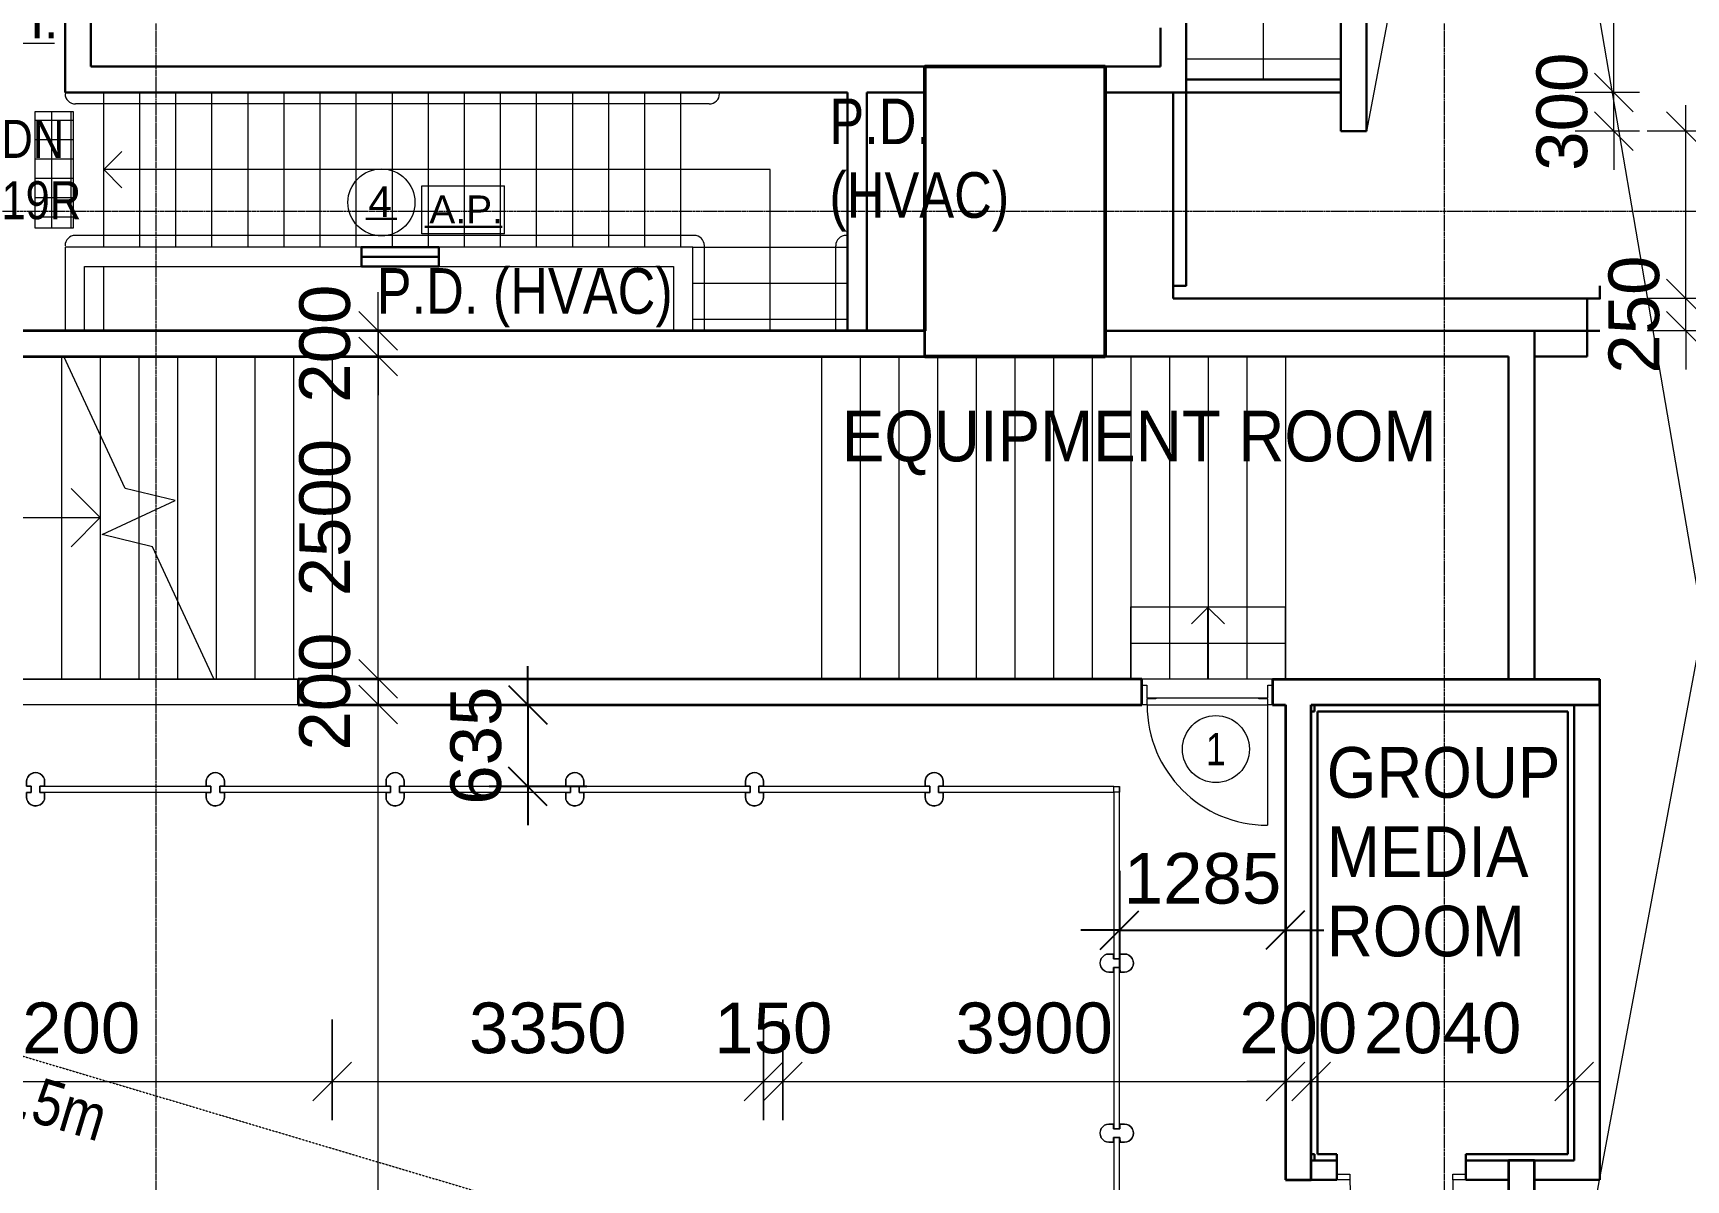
# Model space of a CAD drawing. Header units: millimetres. Extents: x -11708 to 484395, y -10237143 to 211873.
# Drawn here: x 163780 to 176611, y 24991 to 33891 of the extents above; entities that cross this region are included whole.
import ezdxf
from ezdxf.enums import TextEntityAlignment as Align

# ---------------------------------------------------------------- set-up
doc = ezdxf.new("R2010")
doc.units = ezdxf.units.MM
for name, pattern in [('Dash2', [3, 1.5, -1.5]), ('Grid Line', [21, 12, -3, 3, -3]), ('Overhead', [1.8, 1.2, -0.6])]:
    doc.linetypes.add(name, pattern=pattern)
for name, color, linetype, lineweight in [('0-1', 7, 'Continuous', 5), ('0-2', 7, 'Continuous', 13), ('A-010-M_LINE', 90, 'Continuous', 9), ('A-230-M_FLOOR', 192, 'Continuous', 18), ('A-ANNO-DIMS', 7, 'Continuous', 9), ('A-ANNO-DIMS-1', 7, 'Continuous', 5), ('A-ANNO-NOTE', 7, 'Continuous', 5), ('A-ANNO-NOTE-1', 7, 'Continuous', 20), ('A-DETL', 102, 'Continuous', 5), ('A-DETL-2', 102, 'Continuous', 18), ('A-DETL-GENF', 7, 'Continuous', 5), ('A-DETL-HDLN-1', 7, 'Dash2', 5), ('A-DOOR', 7, 'Continuous', 5), ('A-DOOR-1', 7, 'Continuous', 9), ('A-DOOR-FRAM', 7, 'Continuous', 5), ('A-FLOR', 7, 'Continuous', 18), ('A-FLOR-3', 7, 'Continuous', 5), ('A-GLAZ-CURT-2', 7, 'Continuous', 9), ('Dims-B1-FPARTPLANAT_8-6mPD_dwg-1', 7, 'Continuous', 5), ('G-ANNO-TEXT', 7, 'Continuous', 5), ('I-WALL', 7, 'Continuous', 9), ('I-WALL-3', 7, 'Continuous', 30), ('I-WALL-4', 7, 'Continuous', 18), ('OAP0503_', 210, 'Continuous', 35), ('OAP280_C', 210, 'Continuous', 50), ('S-COLS-3', 7, 'Continuous', 35), ('S-GRID-1', 7, 'Grid Line', 5), ('S-STRS', 7, 'Continuous', 5), ('S-STRS-2', 7, 'Overhead', 5), ('S-STRS-MBND', 7, 'Continuous', 5), ('S-STRS-MBND-1', 7, 'Overhead', 5), ('UNDERLINE', 10, 'Continuous', 30)]:
    doc.layers.add(name, color=color, linetype=linetype, lineweight=lineweight)
doc.layers.add('P39B-2F_T$0$A-Symb-Door', color=7, linetype='Continuous')
doc.styles.add('Arial', font='arial.ttf', dxfattribs={"height": 491.766467})
doc.styles.add('Arial Narrow', font='ARIALN.TTF', dxfattribs={"height": 353.981763})
doc.styles.add('Arial Narrow_1', font='ARIALN.TTF', dxfattribs={"height": 294.984802})
doc.styles.add('Arial_1', font='arial.ttf', dxfattribs={"height": 393.413174})
doc.styles.add('Arial_2', font='arial.ttf', dxfattribs={"height": 1.475299})
doc.styles.add('Arial_5', font='arial.ttf', dxfattribs={"height": 1.18024})
doc.styles.add('Arial_6', font='arial.ttf', dxfattribs={"width": 0.9, "height": 393.413174})
doc.styles.add('P39B-2F_T$0$1.25mm -200', font='arial.ttf', dxfattribs={"width": 0.8, "height": 250})
doc.dimstyles.new('Diagonal_-_1_5mm_Arial', dxfattribs={"dimscale": 304.8, "dimtxt": 400, "dimasz": 0.984252, "dimexe": 0.984252, "dimexo": 0.0625, "dimgap": 0.656168, "dimtad": 1, "dimdec": 0, "dimrnd": 5, "dimzin": 0, "dimdsep": 46, "dimtxsty": 'Arial_1', "dimblk1": 'OBLIQUE', "dimblk2": 'OBLIQUE', "dimsah": 1, "dimcen": 0.09, "dimdle": 0.328084, "dimadec": 0, "dimazin": 0, "dimtfac": 1, "dimtdec": 4, "dimtix": 1, "dimtmove": 0, "dimatfit": 3, "dimfxl": 1.574803, "dimfxlon": 1, "dimtvp": 1, "dimtolj": 1, "dimtzin": 0, "dimarcsym": 2})
doc.dimstyles.new('Diagonal_-_2_0mm_Arial', dxfattribs={"dimscale": 304.8, "dimtxt": 500, "dimasz": 0.984252, "dimexe": 0.984252, "dimexo": 0.984252, "dimgap": 0.656168, "dimtad": 1, "dimdec": 0, "dimrnd": 5, "dimzin": 0, "dimdsep": 46, "dimtxsty": 'Arial', "dimblk1": 'OBLIQUE', "dimblk2": 'OBLIQUE', "dimsah": 1, "dimcen": 0.09, "dimdle": 0.656168, "dimadec": 0, "dimazin": 0, "dimtfac": 1, "dimtdec": 4, "dimtix": 1, "dimtmove": 0, "dimatfit": 3, "dimfxl": 1, "dimtvp": 1, "dimtolj": 1, "dimtzin": 0, "dimarcsym": 2})

# ---------------------------------------------------------------- blocks, each defined once
blk = doc.blocks.new('Dims-B1-FPARTPLANAT_8-6mPD_dwg__Oblique-5772989-B1_F PART PLAN AT _8_6mPD')
at = {"layer": 'A-ANNO-DIMS-1'}
blk.add_line((-0.5, -0.5), (0.5, 0.5), dxfattribs=at)
blk = doc.blocks.new('_Oblique')
at = {"color": 0, "linetype": 'ByBlock', "lineweight": -2}
blk.add_line((-0.5, -0.5), (0.5, 0.5), dxfattribs=at)
blk = doc.blocks.new('*D378')
at = {"layer": 'A-ANNO-DIMS', "color": 0, "lineweight": -2, "transparency": 16777216}
for p, q in [((98167, 33231), (98167, 37346)), ((98367, 37146), (97867, 37146)), ((98367, 33431), (97867, 33431))]:
    blk.add_line(p, q, dxfattribs=at)
at = {"layer": 'Defpoints', "color": 0, "transparency": 16777216}
for p in [(98167, 37146), (98667, 37146), (98667, 33431)]:
    blk.add_point(p, dxfattribs=at)
at = {"layer": 'A-ANNO-DIMS', "color": 0, "lineweight": -2, "transparency": 16777216, "xscale": 299.9999999999999, "yscale": 299.9999999999999, "zscale": 299.9999999999999}
for p, rotation in [((98167, 37146), 90), ((98167, 33431), 270)]:
    blk.add_blockref('_Oblique', p, dxfattribs=dict(at, rotation=rotation))
at = {"layer": 'A-ANNO-DIMS', "color": 0, "transparency": 16777216, "insert": (97766, 35288), "char_height": 491.77, "attachment_point": 5, "rotation": 90, "style": 'Arial'}
blk.add_mtext('\\A1;{\\H0.8x;3715}', dxfattribs=at)
blk = doc.blocks.new('*D379')
at = {"layer": 'A-ANNO-DIMS', "color": 0, "lineweight": -2, "transparency": 16777216}
for p, q in [((98167, 33431), (98167, 33731)), ((98367, 33431), (97867, 33431)), ((98167, 33131), (98167, 33431)), ((98367, 33131), (97867, 33131)), ((98167, 33131), (98167, 32831))]:
    blk.add_line(p, q, dxfattribs=at)
at = {"layer": 'Defpoints', "color": 0, "transparency": 16777216}
for p in [(98167, 33431), (98667, 33431), (98667, 33131)]:
    blk.add_point(p, dxfattribs=at)
at = {"layer": 'A-ANNO-DIMS', "color": 0, "lineweight": -2, "transparency": 16777216, "xscale": 299.9999999999999, "yscale": 299.9999999999999, "zscale": 299.9999999999999}
for p, rotation in [((98167, 33431), 270), ((98167, 33131), 90)]:
    blk.add_blockref('_Oblique', p, dxfattribs=dict(at, rotation=rotation))
at = {"layer": 'A-ANNO-DIMS', "color": 0, "transparency": 16777216, "insert": (97766, 33281), "char_height": 491.77, "attachment_point": 5, "rotation": 90, "style": 'Arial'}
blk.add_mtext('\\A1;{\\H0.8x;300}', dxfattribs=at)
blk = doc.blocks.new('*D380')
at = {"layer": 'A-ANNO-DIMS', "color": 0, "lineweight": -2, "transparency": 16777216}
for p, q in [((98726, 31631), (98726, 33331)), ((98926, 33131), (98426, 33131)), ((98926, 31831), (98426, 31831))]:
    blk.add_line(p, q, dxfattribs=at)
at = {"layer": 'Defpoints', "color": 0, "transparency": 16777216}
for p in [(98726, 33131), (99226, 33131), (99226, 31831)]:
    blk.add_point(p, dxfattribs=at)
at = {"layer": 'A-ANNO-DIMS', "color": 0, "lineweight": -2, "transparency": 16777216, "xscale": 299.9999999999999, "yscale": 299.9999999999999, "zscale": 299.9999999999999}
for p, rotation in [((98726, 33131), 90), ((98726, 31831), 270)]:
    blk.add_blockref('_Oblique', p, dxfattribs=dict(at, rotation=rotation))
at = {"layer": 'A-ANNO-DIMS', "color": 0, "transparency": 16777216, "insert": (99016, 32481), "char_height": 491.77, "attachment_point": 5, "rotation": 90, "style": 'Arial'}
blk.add_mtext('\\A1;{\\H0.8x;1300}', dxfattribs=at)
blk = doc.blocks.new('*D381')
at = {"layer": 'A-ANNO-DIMS', "color": 0, "lineweight": -2, "transparency": 16777216}
for p, q in [((98726, 31831), (98726, 32131)), ((98926, 31831), (98426, 31831)), ((98726, 31581), (98726, 31831)), ((98926, 31581), (98426, 31581)), ((98726, 31581), (98726, 31281))]:
    blk.add_line(p, q, dxfattribs=at)
at = {"layer": 'Defpoints', "color": 0, "transparency": 16777216}
for p in [(98726, 31831), (99226, 31831), (99226, 31581)]:
    blk.add_point(p, dxfattribs=at)
at = {"layer": 'A-ANNO-DIMS', "color": 0, "lineweight": -2, "transparency": 16777216, "xscale": 299.9999999999999, "yscale": 299.9999999999999, "zscale": 299.9999999999999}
for p, rotation in [((98726, 31831), 270), ((98726, 31581), 90)]:
    blk.add_blockref('_Oblique', p, dxfattribs=dict(at, rotation=rotation))
at = {"layer": 'A-ANNO-DIMS', "color": 0, "transparency": 16777216, "insert": (98325, 31706), "char_height": 491.77, "attachment_point": 5, "rotation": 90, "style": 'Arial'}
blk.add_mtext('\\A1;{\\H0.8x;250}', dxfattribs=at)
blk = doc.blocks.new('*D312')
at = {"layer": 'A-ANNO-DIMS-1', "color": 0, "lineweight": -2, "transparency": 16777216}
for p, q in [((167620, 28677), (167620, 28977)), ((168080, 28677), (167320, 28677)), ((167620, 28677), (167620, 28044)), ((168080, 28044), (167320, 28044)), ((167620, 28044), (167620, 27744))]:
    blk.add_line(p, q, dxfattribs=at)
at = {"layer": 'Defpoints', "color": 0, "transparency": 16777216}
for p in [(168100, 28677), (167620, 28044), (168100, 28044)]:
    blk.add_point(p, dxfattribs=at)
at = {"layer": 'A-ANNO-DIMS-1', "color": 0, "lineweight": -2, "transparency": 16777216, "xscale": 299.9999999999999, "yscale": 299.9999999999999, "zscale": 299.9999999999999}
for p, rotation in [((167620, 28677), 269.9996999986149), ((167620, 28044), 89.99969999861494)]:
    blk.add_blockref('_Oblique', p, dxfattribs=dict(at, rotation=rotation))
at = {"layer": 'A-ANNO-DIMS-1', "color": 0, "transparency": 16777216, "insert": (167219, 28361), "char_height": 393.4, "attachment_point": 5, "rotation": 89.9997, "style": 'Arial_1'}
blk.add_mtext('\\A1;635', dxfattribs=at)
blk = doc.blocks.new('*D313')
at = {"layer": 'A-ANNO-DIMS-1', "color": 0, "lineweight": -2, "transparency": 16777216}
for p, q in [((172214, 27389), (172214, 26629)), ((173501, 27389), (173501, 26629)), ((172214, 26929), (171914, 26929)), ((172214, 26929), (173501, 26929)), ((173501, 26929), (173801, 26929))]:
    blk.add_line(p, q, dxfattribs=at)
at = {"layer": 'Defpoints', "color": 0, "transparency": 16777216}
for p in [(172214, 27409), (173501, 27409), (173501, 26929)]:
    blk.add_point(p, dxfattribs=at)
at = {"layer": 'A-ANNO-DIMS-1', "color": 0, "lineweight": -2, "transparency": 16777216, "xscale": 299.9999999999999, "yscale": 299.9999999999999, "zscale": 299.9999999999999}
for p, rotation in [((172214, 26929), 359.9996999999959), ((173501, 26929), 179.9996999999959)]:
    blk.add_blockref('_Oblique', p, dxfattribs=dict(at, rotation=rotation))
at = {"layer": 'A-ANNO-DIMS-1', "color": 0, "transparency": 16777216, "insert": (172858, 27329), "char_height": 393.4, "attachment_point": 5, "rotation": 359.9997, "style": 'Arial_1'}
blk.add_mtext('\\A1;1285', dxfattribs=at)
blk = doc.blocks.new('Circular Mullion - Type A-27605860-B1_F PART PLAN AT _8_6mPD')
blk.add_lwpolyline([(70, 38), (68, 56), (61, 73), (49, 87), (35, 98), (13, 106), (0, 108), (-18, 105), (-35, 98), (-49, 87), (-61, 73), (-68, 56), (-70, 38), (-70, 3), (-34, 3), (-34, -47), (-70, -48), (-70, -82), (-68, -101), (-61, -117), (-49, -132), (-35, -143), (-18, -150), (0, -152), (18, -150), (35, -143), (49, -132), (61, -117), (68, -101), (70, -82), (70, -47), (34, -47), (34, 3), (70, 3)], close=True)
blk = doc.blocks.new('Circular Mullion - CERAMIC_MULLIONS Multimedia Lounge-29339448-B1_F PART PLAN AT _8_6mPD')
at = {"layer": '0-2'}
blk.add_lwpolyline([(70, 82), (68, 101), (61, 117), (49, 132), (35, 143), (13, 151), (0, 152), (-18, 150), (-35, 143), (-49, 132), (-61, 117), (-68, 101), (-70, 82), (-70, 47), (-34, 47), (-34, -3), (-70, -3), (-70, -38), (-68, -56), (-61, -73), (-49, -87), (-35, -98), (-18, -105), (0, -107), (18, -105), (35, -98), (49, -87), (61, -73), (68, -56), (70, -38), (70, -3), (34, -3), (34, 47), (70, 47)], close=True, dxfattribs=at)
blk = doc.blocks.new('ARC_DOOR_M40_SINGLE_METAL - 800x2100mm-33263917-B1_F PART PLAN AT _8_6mPD')
at = {"layer": 'A-DOOR'}
blk.add_line((467, -100), (467, -1034), dxfattribs=at)
at = {"layer": 'A-DOOR-FRAM'}
for p, q in [((-507, 52), (-470, 52)), ((-470, 52), (-470, -46)), ((470, 52), (507, 52)), ((470, -46), (470, 52)), ((-470, -100), (-507, -100)), ((-470, -46), (-400, -46)), ((-470, -53), (-470, -100)), ((-400, -53), (-470, -53)), ((-400, -46), (-400, -53)), ((400, -46), (470, -46)), ((400, -53), (400, -46)), ((470, -53), (400, -53)), ((470, -100), (470, -53)), ((507, -100), (470, -100))]:
    blk.add_line(p, q, dxfattribs=at)
blk.add_arc((467, -100), 934, 180, 270, dxfattribs=at)
blk = doc.blocks.new('ARC_CWP_DOR_SINGLE_TYPE_LC-EXT - Single Door_Type A-35816683-B1_F PART PLAN AT _8_6mPD')
at = {"layer": 'A-DOOR'}
blk.add_arc((500, 0), 900, 180, 263.6206297916, dxfattribs=at)
at = {"layer": 'A-DOOR-1'}
for p, q in [((-500, 45), (-400, 45)), ((-400, 0), (-500, 0)), ((-400, 45), (-400, 0)), ((400, 45), (500, 45)), ((400, 0), (400, 45)), ((400, 0), (400, -894.427191)), ((500, 0), (400, 0))]:
    blk.add_line(p, q, dxfattribs=at)
blk = doc.blocks.new('A$C41A67BAA')
at = {"layer": 'OAP0503_'}
for p, q in [((15967, 19075), (5696, 19075)), ((15967, 18875), (15967, 19075)), ((5696, 18875), (15967, 18875)), ((11105, 16372), (11105, 16172)), ((17654, 16372), (11105, 16372)), ((17654, 16172), (17654, 16372)), ((18668, 16372), (18668, 16172)), ((18668, 16372), (21208, 16372)), ((21208, 16172), (21208, 16372)), ((11105, 16172), (17654, 16172)), ((18668, 16172), (18767, 16172)), ((18767, 16172), (18767, 12485)), ((18967, 12485), (18967, 16172)), ((18967, 16172), (21208, 16172)), ((20700, 12635), (20500, 12635)), ((20500, 12635), (20500, 7085)), ((20700, 7085), (20700, 12635)), ((18767, 12485), (18967, 12485))]:
    blk.add_line(p, q, dxfattribs=at)
at = {"layer": 'OAP280_C'}
for p, q in [((17367, 21125), (15967, 21125)), ((15967, 21125), (15967, 19075)), ((17367, 18875), (17367, 21125)), ((15967, 18875), (17367, 18875))]:
    blk.add_line(p, q, dxfattribs=at)
for points in [[(31510, 19396, -0.165582), (16908, 53786)], [(31510, 20147, -0.164905), (17409, 53786)]]:
    blk.add_lwpolyline(points, format="xyb", dxfattribs=at)
blk = doc.blocks.new('P39B-2F_T$0$DOOR-MARK')
at = {"layer": 'A-ANNO-NOTE', "ltscale": 100}
blk.add_circle((0, 0), 260, dxfattribs=at)
blk = doc.blocks.new('ARC_ANN_ACCESS PANEL - AP-910189-B1_F PLAN _2 OF 2_')
at = {"layer": 'A-ANNO-NOTE'}
for p, q in [((-1.593, -0.916), (-1.593, 0.946)), ((-1.593, 0.946), (1.606, 0.946)), ((1.606, -0.916), (1.606, 0.946)), ((1.606, -0.916), (-1.593, -0.916))]:
    blk.add_line(p, q, dxfattribs=at)
at = {"layer": 'A-ANNO-NOTE', "insert": (0.12, 0.57), "char_height": 1.0819, "width": 3.40549, "attachment_point": 2, "line_spacing_factor": 0.938532, "style": 'Arial_5'}
blk.add_mtext('A.P.', dxfattribs=at)
blk = doc.blocks.new('ARC_ANN_FIRE-RATING_four_ - none-909737-B1_F PART PLAN AT _8_6mPD')
at = {"layer": 'A-ANNO-NOTE'}
blk.add_circle((0, 0), 1.3, dxfattribs=at)
at = {"layer": 'A-ANNO-NOTE', "insert": (-0.05, 0.62), "char_height": 1.18, "width": 1.0944, "attachment_point": 2, "line_spacing_factor": 0.938532, "style": 'Arial_5'}
blk.add_mtext('4', dxfattribs=at)
blk = doc.blocks.new('Dims-B1-FPARTPLANAT_8-6mPD_dwg-5616331-B1_F PART PLAN AT _8_6mPD')
at = {"layer": 'A-ANNO-DIMS-1'}
for p, q in [((89056.4, 31580.7), (88275.4, 31580.7)), ((88575.4, 28880.7), (88575.4, 28680.7)), ((97858.8, 26235.8), (97858.8, 25454.8)), ((83817.2, 25754.8), (88417.2, 25754.8)), ((88017.2, 25754.8), (91767.2, 25754.8)), ((95617.2, 25754.8), (98058.8, 25754.8))]:
    blk.add_line(p, q, dxfattribs=at)
at = {"layer": 'A-ANNO-DIMS-1', "flags": 128}
for points in [[(88575.4, 28380.7), (88575.4, 28680.7), (88575.4, 31580.7), (88575.4, 31880.7)], [(88575.4, 31580.7), (88575.4, 31380.7), (88575.4, 31080.7)], [(88575.4, 18513.5), (88575.4, 28880.7), (88575.4, 29180.7)], [(91267.2, 25754.8), (91567.2, 25754.8), (91717.2, 25754.8), (92017.2, 25754.8)], [(91517.2, 25754.8), (95817.2, 25754.8), (96117.2, 25754.8)], [(95817.2, 25754.8), (95617.2, 25754.8), (95317.2, 25754.8)]]:
    blk.add_lwpolyline(points, dxfattribs=at)
for points in [[(88275.4, 31380.7), (89056.4, 31380.7)], [(88275.4, 28880.7), (89056.4, 28880.7)], [(88275.4, 28680.7), (89056.4, 28680.7)], [(88217.2, 25454.8), (88217.2, 26235.8)], [(91567.2, 25454.8), (91567.2, 26235.8)], [(91717.2, 25454.8), (91717.2, 26235.8)], [(95617.2, 25454.8), (95617.2, 26235.8)], [(95817.2, 25454.8), (95817.2, 26235.8)]]:
    blk.add_lwpolyline(points, close=True, dxfattribs=at)
for p, xscale, yscale, zscale, rotation in [((88575.4, 31580.7), 300, 300, 300, 270), ((88575.4, 31380.7), 300.0000000000002, 300.0000000000002, 300.0000000000002, 90), ((88575.4, 31380.7), 300.0000000000002, 300.0000000000002, 300.0000000000002, 90), ((88575.4, 28880.7), 300, 300, 300, 270), ((88575.4, 28880.7), 300, 300, 300, 270), ((88575.4, 28680.7), 300.0000000000002, 300.0000000000002, 300.0000000000002, 90), ((88575.4, 28680.7), 300.0000000000002, 300.0000000000002, 300.0000000000002, 90), ((88217.2, 25754.8), 300, 300, 300, 180), ((91717.2, 25754.8), 300, 300, 300, 180), ((91717.2, 25754.8), 300, 300, 300, 180), ((95817.2, 25754.8), 300, 300, 300, 180), ((95817.2, 25754.8), 300, 300, 300, 180)]:
    blk.add_blockref('Dims-B1-FPARTPLANAT_8-6mPD_dwg__Oblique-5772989-B1_F PART PLAN AT _8_6mPD', p, dxfattribs=dict(xscale=xscale, yscale=yscale, zscale=zscale, rotation=rotation))
at = {"xscale": 300, "yscale": 300, "zscale": 300}
for p in [(88217.2, 25754.8), (91567.2, 25754.8), (91567.2, 25754.8), (95617.2, 25754.8), (95617.2, 25754.8), (97858.8, 25754.8)]:
    blk.add_blockref('Dims-B1-FPARTPLANAT_8-6mPD_dwg__Oblique-5772989-B1_F PART PLAN AT _8_6mPD', p, dxfattribs=at)
at = {"layer": 'A-ANNO-DIMS-1', "char_height": 393.41, "attachment_point": 2, "rotation": 90, "line_spacing_factor": 0.938532, "style": 'Arial_1'}
for s, insert, width in [('200', (87962.7, 31480.7), 1094.4), ('2500', (87962.7, 30130.7), 1459.2), ('200', (87962.7, 28780.7), 1094.4)]:
    blk.add_mtext(s, dxfattribs=dict(at, insert=insert, width=width))
at = {"layer": 'A-ANNO-DIMS-1', "char_height": 393.41, "attachment_point": 2, "line_spacing_factor": 0.938532, "style": 'Arial_1'}
for s, insert, width in [('4200', (86117.2, 26367.6), 1459.2), ('3350', (89892.2, 26367.7), 1459.2), ('150', (91642.2, 26367.6), 1094.4), ('3900', (93667.2, 26367.7), 1459.2), ('200', (95717.2, 26367.6), 1094.4), ('2040', (96838, 26367.6), 1459.2)]:
    blk.add_mtext(s, dxfattribs=dict(at, insert=insert, width=width))
at = {"layer": 'A-ANNO-DIMS'}
for base, p1, p2, picture, middle in [((98167.1, 37145.7), (98667.1, 33430.7), (98667.1, 37145.7), '*D378', (97766.1, 35288.2)), ((98167.1, 33430.7), (98667.1, 33130.7), (98667.1, 33430.7), '*D379', (97766.1, 33280.7)), ((98726.1, 31830.7), (99226.1, 31580.7), (99226.1, 31830.7), '*D381', (98325.2, 31705.7))]:
    dim = blk.add_linear_dim(base=base, p1=p1, p2=p2, angle=90, text='{\\H0.8x;<>}', dimstyle='Diagonal_-_2_0mm_Arial', override={"dimpost": '<>', "dimtmove": 1, "dimarcsym": 2}, dxfattribs=at)
    dim.commit()
    dim.dimension.update_dxf_attribs({"geometry": picture, "text_midpoint": middle})
dim = blk.add_linear_dim(base=(98726.1, 33130.7), p1=(99226.1, 31830.7), p2=(99226.1, 33130.7), angle=90, text='{\\H0.8x;<>}', dimstyle='Diagonal_-_2_0mm_Arial', override={"dimpost": '<>', "dimtmove": 1}, dxfattribs=at)
dim.commit()
dim.dimension.update_dxf_attribs({"geometry": '*D380', "text_midpoint": (99417, 32480.7), "dimtype": 128})

msp = doc.modelspace()

# ---------------------------------------------------------------- hatches: boundary and pattern name
at = {"layer": 'A-DETL-GENF'}
h = msp.add_hatch(dxfattribs=at)
h.set_pattern_fill('FP_27', color=256, style=0, pattern_type=2)
h.set_pattern_definition([(90, (283326.85, 11166), (-150, 9e-15), []), (180, (283326.85, 11166), (2e-14, -150), [])])
h.paths.add_polyline_path([(163794.6, 32380.8), (164094.6, 32380.8), (164094.6, 33280.8), (163794.6, 33280.8)], flags=0)

# ---------------------------------------------------------------- linework, layer by layer
at = {"layer": 'A-010-M_LINE'}
for p, q in [((172301.3, 28873.9), (172301.3, 29437.3)), ((172301.3, 29437.3), (173501.3, 29437.3)), ((172900.8, 29433.9), (172773.6, 29306.6)), ((172900.8, 28878.9), (172900.8, 29433.9)), ((172900.8, 29433.9), (173028.1, 29306.6)), ((173501.2, 28873.9), (173501.2, 29437.3))]:
    msp.add_line(p, q, dxfattribs=at)
msp.add_lwpolyline([(172301.3, 29157.3), (173501.2, 29157.3)], dxfattribs=at)
at = {"layer": 'A-230-M_FLOOR'}
for p, q in [((173501.3, 31380.7), (173501.3, 28877.3)), ((172301.3, 28877.3), (172301.3, 29437.3))]:
    msp.add_line(p, q, dxfattribs=at)
at = {"layer": 'A-ANNO-NOTE-1'}
msp.add_line((163147.5, 33814), (163945.7, 33814), dxfattribs=at)
at = {"layer": 'A-DETL'}
for p, q in [((176655.3, 46532), (174131.3, 33130.7)), ((174131.4, 44600.6), (177942.9, 22276.5)), ((175434.6, 22276.5), (177943, 35730.6)), ((164094.6, 33280.8), (163794.6, 33280.8)), ((163794.6, 33280.8), (163794.6, 32380.8)), ((164094.6, 32380.8), (164094.6, 33280.8)), ((169029.2, 33340.8), (164109.2, 33340.8)), ((164329.2, 32831.2), (164470.6, 32972.6)), ((169501.5, 32831.2), (164329.2, 32831.2)), ((164329.2, 32831.2), (164470.6, 32689.8)), ((169501.5, 31581.2), (169501.5, 32831.2)), ((163794.6, 32380.8), (164094.6, 32380.8)), ((168911.5, 32321.2), (164108.5, 32321.2)), ((168991.5, 31581.2), (168991.5, 32241.2)), ((170011.5, 31581.2), (170011.5, 32241.2)), ((164301.3, 30130.7), (164075, 30357)), ((161881.3, 30130.7), (164301.3, 30130.7)), ((164301.3, 30130.7), (164075, 29904.4))]:
    msp.add_line(p, q, dxfattribs=at)
for centre, start, end in [((164109.2, 33420.8), 180, 270), ((169029.2, 33420.8), 270, 0), ((164108.5, 32241.2), 90, 180), ((168911.5, 32241.2), 0, 90), ((170091.5, 32241.2), 90, 180)]:
    msp.add_arc(centre, 80, start, end, dxfattribs=at)
at = {"layer": 'A-DETL-2'}
msp.add_line((173331.3, 33530.7), (173331.3, 35370.7), dxfattribs=at)
at = {"layer": 'A-DETL-HDLN-1'}
msp.add_line((159391.2, 27234.7), (172170.2, 23428.6), dxfattribs=at)
at = {"layer": 'A-DOOR'}
msp.add_line((166929.3, 32155.7), (166329.3, 32155.7), dxfattribs=at)
at = {"layer": 'A-FLOR'}
for p, q in [((164329.3, 33430.3), (164029.3, 33430.3)), ((168551.7, 31380.3), (168551.7, 31380.7)), ((172425.3, 28677.3), (173365.3, 28677.3)), ((173295.3, 28730.7), (172495.3, 28730.7)), ((172170.2, 28044.3), (172214.2, 28044.3)), ((172214.2, 28000.3), (172214.2, 28044.3)), ((172214.2, 28044.3), (172214.2, 28000.3))]:
    msp.add_line(p, q, dxfattribs=at)
at = {"layer": 'A-FLOR-3'}
msp.add_line((164329.3, 32230.3), (164329.3, 33430.3), dxfattribs=at)
at = {"layer": 'A-GLAZ-CURT-2'}
for p, q in [((165161.2, 28044.4), (163834.2, 28044.4)), ((163834.2, 28000.4), (165161.2, 28000.4)), ((166556.2, 28044.4), (165229.2, 28044.4)), ((165229.2, 28000.4), (166556.2, 28000.4)), ((167951.2, 28044.4), (166624.2, 28044.4)), ((166624.2, 28000.4), (167951.2, 28000.4)), ((169346.2, 28044.3), (168019.2, 28044.4)), ((168019.2, 28000.4), (169346.2, 28000.3)), ((170741.2, 28044.3), (169414.2, 28044.3)), ((169414.2, 28000.3), (170741.2, 28000.3)), ((172170.2, 28044.3), (170809.2, 28044.3)), ((170809.2, 28000.3), (172170.2, 28000.3)), ((172170.2, 28000.3), (172170.2, 28044.3)), ((172214.2, 28000.3), (172170.2, 28000.3)), ((172170.2, 28000.3), (172170.2, 26707.6)), ((172214.2, 26707.6), (172214.2, 28000.3)), ((172170.2, 26639.6), (172170.2, 25387.6)), ((172214.2, 25387.6), (172214.2, 26639.6)), ((172170.2, 25319.6), (172170.2, 24067.6)), ((172214.2, 24067.6), (172214.2, 25319.6))]:
    msp.add_line(p, q, dxfattribs=at)
at = {"layer": 'I-WALL', "lineweight": 30}
for p, q in [((166329.3, 32080.7), (166329.3, 32230.7)), ((166929.3, 32230.7), (166929.3, 32080.7))]:
    msp.add_line(p, q, dxfattribs=at)
at = {"layer": 'I-WALL-3'}
for p, q in [((164229.4, 41419.8), (164229.3, 33630.7)), ((172731.3, 33430.7), (172731.4, 37145.7)), ((173931.4, 37145.7), (173931.3, 33530.7)), ((173931.4, 37145.7), (173931.3, 33130.7)), ((174131.3, 33130.7), (174131.3, 37145.7)), ((164029.3, 34747.1), (164029.3, 33430.7)), ((172531.3, 33630.7), (172531.3, 33930.7)), ((170701.3, 33630.7), (164229.3, 33630.7)), ((164229.3, 33630.7), (172531.3, 33630.7)), ((170701.3, 33430.7), (170701.3, 33630.7)), ((172101.3, 33630.7), (172101.3, 33430.7)), ((173931.3, 33530.7), (172731.3, 33530.7)), ((164029.3, 33430.7), (170101.7, 33430.7)), ((170101.7, 33430.7), (170101.7, 31580.7)), ((170251.7, 33430.7), (170701.3, 33430.7)), ((170251.7, 31580.7), (170251.7, 33430.7)), ((172101.3, 33430.7), (172531.3, 33430.7)), ((172531.3, 33430.7), (173931.3, 33430.7)), ((172631.3, 33430.7), (172631.3, 31830.7)), ((173931.3, 33130.7), (174131.3, 33130.7)), ((170101.7, 31580.7), (160682.1, 31580.7)), ((170701.3, 31580.7), (170251.7, 31580.7)), ((170701.3, 31380.7), (170701.3, 31580.7)), ((175843, 31580.7), (172101.3, 31580.7)), ((172101.3, 31580.7), (172101.3, 31380.7)), ((160482.1, 31380.7), (170701.3, 31380.7)), ((172101.3, 31380.7), (175234.6, 31380.7)), ((175234.6, 31380.7), (175234.6, 28877.3)), ((172388.3, 28877.3), (165839.7, 28877.4)), ((165839.7, 28877.4), (165839.7, 28677.4)), ((172388.3, 28677.3), (172388.3, 28877.3)), ((175234.6, 28877.3), (173402.3, 28877.3)), ((173402.3, 28877.3), (173402.3, 28677.3)), ((165839.7, 28677.4), (172388.3, 28677.3)), ((173402.3, 28677.3), (173501.3, 28677.3)), ((173501.3, 28677.3), (173501.3, 24990.7)), ((173701.3, 28677.3), (175742.9, 28677.3)), ((173701.3, 25140.7), (173701.3, 28677.3)), ((173726.3, 28627.3), (173701.3, 28627.3)), ((173726.3, 28677.3), (173726.3, 28627.3)), ((173751.3, 28627.3), (175692.9, 28627.3)), ((173751.3, 25190.7), (173751.3, 28627.3)), ((175692.9, 28627.3), (175692.9, 25190.7)), ((175742.9, 28677.3), (175742.9, 25140.7)), ((175942.9, 28677.3), (175942.9, 24990.7)), ((173701.3, 25190.7), (173726.3, 25190.7)), ((173726.3, 25190.7), (173726.3, 25140.7)), ((173901.3, 25190.7), (173751.3, 25190.7)), ((173901.3, 24990.7), (173901.3, 25190.7)), ((174901.3, 25190.7), (174901.3, 24990.7)), ((175692.9, 25190.7), (174901.3, 25190.7)), ((173901.3, 25140.7), (173701.3, 25140.7)), ((175742.9, 25140.7), (174901.3, 25140.7)), ((173501.3, 24990.7), (173901.3, 24990.7)), ((174901.3, 24990.7), (175234.6, 24990.7)), ((175434.5, 24990.7), (175942.9, 24990.7))]:
    msp.add_line(p, q, dxfattribs=at)
for points in [[(173931.3, 33430.7), (173931.3, 33530.7)], [(172631.3, 31930.7), (172731.3, 31930.7), (172731.3, 33430.7), (172631.3, 33430.7)], [(172631.3, 31830.7), (175943, 31830.7), (175942.9, 31930.7)], [(175843, 31380.7), (175843, 31830.7)], [(175434.6, 31580.7), (175434.6, 31380.7), (175843, 31380.7)], [(175843, 31580.7), (175943, 31580.7)], [(175434.6, 31380.7), (175434.6, 28877.3)]]:
    msp.add_lwpolyline(points, dxfattribs=at)
at = {"layer": 'I-WALL-4'}
for p, q in [((168901.7, 32230.7), (164029.3, 32230.7)), ((164029.3, 32230.7), (164029.3, 31580.7)), ((168901.7, 31580.7), (168901.7, 32230.7)), ((164179.3, 32080.7), (168751.7, 32080.7)), ((164179.3, 31580.7), (164179.3, 32080.7)), ((168751.7, 32080.7), (168751.7, 31580.7)), ((162656.8, 28877.4), (165839.7, 28877.4)), ((165839.7, 28677.4), (162656.8, 28677.4))]:
    msp.add_line(p, q, dxfattribs=at)
at = {"layer": 'S-COLS-3'}
for p, q in [((172101.3, 33630.7), (170701.3, 33630.7)), ((170701.3, 33630.7), (170701.3, 31380.7)), ((172101.3, 31380.7), (172101.3, 33630.7)), ((170701.3, 31380.7), (172101.3, 31380.7))]:
    msp.add_line(p, q, dxfattribs=at)
at = {"layer": 'S-GRID-1'}
for p, q in [((164734.8, 71409.7), (164734.5, 6132.5)), ((174734.8, 71409.7), (174734.5, 6132.5)), ((191364.2, 32505.6), (135121.9, 32505.9))]:
    msp.add_line(p, q, dxfattribs=at)
at = {"layer": 'S-STRS'}
for p, q in [((172731.3, 33690.7), (173931.3, 33690.7)), ((164329.3, 32230.7), (164329.3, 33430.7)), ((164609.3, 32230.7), (164609.3, 33430.7)), ((164889.3, 32230.7), (164889.3, 33430.7)), ((165169.3, 32230.7), (165169.3, 33430.7)), ((165449.3, 32230.7), (165449.3, 33430.7)), ((165729.3, 32230.7), (165729.3, 33430.7)), ((166009.3, 32230.7), (166009.3, 33430.7)), ((166289.3, 32230.7), (166289.3, 33430.7)), ((166569.3, 32230.7), (166569.3, 33430.7)), ((166849.3, 32230.7), (166849.3, 33430.7)), ((167129.3, 32230.7), (167129.3, 33430.7)), ((167409.3, 32230.7), (167409.3, 33430.7)), ((167689.3, 32230.7), (167689.3, 33430.7)), ((167969.3, 32230.7), (167969.3, 33430.7)), ((168249.3, 32230.7), (168249.3, 33430.7)), ((168529.3, 32230.7), (168529.3, 33430.7)), ((168809.3, 32230.7), (168809.3, 33430.7)), ((168901.7, 32230.7), (170101.7, 32230.7)), ((164329.3, 31580.7), (164329.3, 32080.7)), ((168901.7, 31950.7), (170101.7, 31950.7)), ((168901.7, 31670.7), (170101.7, 31670.7)), ((164001.3, 31380.7), (164001.3, 28880.7)), ((164301.3, 30774.1), (164301.3, 28880.7)), ((164601.3, 30331.6), (164601.3, 30130.7)), ((164601.3, 29929.8), (164601.3, 28880.7)), ((164901.3, 29487.4), (164901.3, 28880.7)), ((161901.3, 28880.7), (165184.2, 28880.7))]:
    msp.add_line(p, q, dxfattribs=at)
at = {"layer": 'S-STRS-2'}
for p, q in [((172731.3, 33690.7), (173931.3, 33690.7)), ((164609.3, 32230.7), (164609.3, 33430.7)), ((164889.3, 32230.7), (164889.3, 33430.7)), ((165169.3, 32230.7), (165169.3, 33430.7)), ((165449.3, 32230.7), (165449.3, 33430.7)), ((165729.3, 32230.7), (165729.3, 33430.7)), ((166009.3, 32230.7), (166009.3, 33430.7)), ((166289.3, 32230.7), (166289.3, 33430.7)), ((166569.3, 32230.7), (166569.3, 33430.7)), ((166849.3, 32230.7), (166849.3, 33430.7)), ((167129.3, 32230.7), (167129.3, 33430.7)), ((167409.3, 32230.7), (167409.3, 33430.7)), ((167689.3, 32230.7), (167689.3, 33430.7)), ((167969.3, 32230.7), (167969.3, 33430.7)), ((168249.3, 32230.7), (168249.3, 33430.7)), ((168529.3, 32230.7), (168529.3, 33430.7)), ((168809.3, 32230.7), (168809.3, 33430.7)), ((168901.7, 31950.7), (170101.7, 31950.7)), ((168901.7, 31670.7), (170101.7, 31670.7)), ((164001.3, 31380.7), (164001.3, 28880.7)), ((164301.3, 30774.1), (164301.3, 28880.7)), ((164601.3, 30331.6), (164601.3, 30130.7)), ((164601.3, 29929.8), (164601.3, 28880.7)), ((164901.3, 29487.4), (164901.3, 28880.7))]:
    msp.add_line(p, q, dxfattribs=at)
at = {"layer": 'S-STRS-MBND'}
for p, q in [((164495.7, 30357.3), (164018.4, 31380.7)), ((164884.5, 30262.8), (164495.7, 30357.3)), ((164318.1, 29998.7), (164884.5, 30262.8)), ((164707, 29904.1), (164318.1, 29998.7)), ((165184.2, 28880.7), (164707, 29904.1))]:
    msp.add_line(p, q, dxfattribs=at)
at = {"layer": 'S-STRS-MBND-1'}
for p, q in [((164301.3, 31380.7), (164301.3, 30774.1)), ((164601.3, 31380.7), (164601.3, 30331.6)), ((164831, 31380.7), (173501.3, 31380.7)), ((164901.3, 31380.7), (164901.3, 29487.4)), ((165201.3, 31380.7), (165201.3, 28880.7)), ((165501.3, 31380.7), (165501.3, 28880.7)), ((165801.3, 31380.7), (165801.3, 28880.7)), ((166101.3, 31380.7), (166101.3, 28880.7)), ((169901.3, 31380.7), (169901.3, 28880.7)), ((170201.3, 31380.7), (170201.3, 28880.7)), ((170501.3, 31380.7), (170501.3, 28880.7)), ((170801.3, 31380.7), (170801.3, 28880.7)), ((171101.3, 31380.7), (171101.3, 28880.7)), ((171401.3, 31380.7), (171401.3, 28880.7)), ((171701.3, 31380.7), (171701.3, 28880.7)), ((172001.3, 31380.7), (172001.3, 28880.7)), ((172301.3, 31380.7), (172301.3, 28880.7)), ((172601.3, 31380.7), (172601.3, 28880.7)), ((172901.3, 31380.7), (172901.3, 28880.7)), ((173201.3, 31380.7), (173201.3, 28880.7)), ((173501.3, 31380.7), (173501.3, 28880.7)), ((164601.3, 30130.7), (164601.3, 29929.8)), ((165184.2, 28880.7), (173501.3, 28880.7))]:
    msp.add_line(p, q, dxfattribs=at)
at = {"layer": 'UNDERLINE'}
for points in [[(166364.1, 32448.6), (166603, 32448.6)], [(166822.3, 32386.5), (167422.3, 32386.5)], [(166929.3, 32080.7), (166929.3, 32230.7), (166329.3, 32230.7), (166329.3, 32080.7), (166929.3, 32080.7), (166929.3, 32155.7), (166329.3, 32155.7)]]:
    msp.add_lwpolyline(points, dxfattribs=at)

# ---------------------------------------------------------------- block references
at = {"layer": '0-1'}
for name, p, rotation in [('ARC_DOOR_M40_SINGLE_METAL - 800x2100mm-33263917-B1_F PART PLAN AT _8_6mPD', (172895.3, 28777.3), 359.9997000009001), ('Circular Mullion - Type A-27605860-B1_F PART PLAN AT _8_6mPD', (163800.2, 28000.4), 179.9997000009), ('Circular Mullion - Type A-27605860-B1_F PART PLAN AT _8_6mPD', (165195.2, 28000.4), 179.9997000009), ('Circular Mullion - Type A-27605860-B1_F PART PLAN AT _8_6mPD', (166590.2, 28000.4), 179.9997000009), ('Circular Mullion - Type A-27605860-B1_F PART PLAN AT _8_6mPD', (167985.2, 28000.4), 179.9997000009), ('Circular Mullion - Type A-27605860-B1_F PART PLAN AT _8_6mPD', (169380.2, 28000.3), 179.9997000009), ('Circular Mullion - Type A-27605860-B1_F PART PLAN AT _8_6mPD', (170775.2, 28000.3), 179.9997000009), ('Circular Mullion - Type A-27605860-B1_F PART PLAN AT _8_6mPD', (172170.2, 26673.6), 89.99969999999983), ('Circular Mullion - Type A-27605860-B1_F PART PLAN AT _8_6mPD', (172170.2, 25353.6), 89.99969999999983), ('ARC_CWP_DOR_SINGLE_TYPE_LC-EXT - Single Door_Type A-35816683-B1_F PART PLAN AT _8_6mPD', (174401.3, 24990.7), 359.9997000009001)]:
    msp.add_blockref(name, p, dxfattribs=dict(at, rotation=rotation))
at = {"layer": '0-1', "extrusion": (0, 0, -1)}
for p, rotation in [((-163800.2, 28000.4), 0.0002999990999634), ((-165195.2, 28000.4), 0.0002999990999634), ((-166590.2, 28000.4), 0.0002999990999634), ((-167985.2, 28000.4), 0.0002999990999634), ((-169380.2, 28000.3), 0.0002999990999634), ((-170775.2, 28000.3), 0.0002999990999634), ((-172170.2, 26673.6), 90.00030000000012), ((-172170.2, 25353.6), 90.00030000000012)]:
    msp.add_blockref('Circular Mullion - CERAMIC_MULLIONS Multimedia Lounge-29339448-B1_F PART PLAN AT _8_6mPD', p, dxfattribs=dict(at, rotation=rotation))
at = {"layer": 'A-ANNO-NOTE', "xscale": 200, "yscale": 200, "zscale": 200}
for name, p in [('ARC_ANN_FIRE-RATING_four_ - none-909737-B1_F PART PLAN AT _8_6mPD', (166485, 32577)), ('ARC_ANN_ACCESS PANEL - AP-910189-B1_F PLAN _2 OF 2_', (167118, 32516.7))]:
    msp.add_blockref(name, p, dxfattribs=at)
at = {"layer": 'A-ANNO-NOTE'}
ref = msp.add_blockref('P39B-2F_T$0$DOOR-MARK', (172961.9, 28334.4), dxfattribs=at)
ref.add_attrib('XXX', '1', dxfattribs={"layer": 'P39B-2F_T$0$A-Symb-Door', "lineweight": -3, "ltscale": 100, "height": 250, "style": 'P39B-2F_T$0$1.25mm -200', "width": 0.8}).set_placement((172961.9, 28334.4), align=Align.MIDDLE_CENTER)
at = {"layer": 'Dims-B1-FPARTPLANAT_8-6mPD_dwg-1'}
msp.add_blockref('Dims-B1-FPARTPLANAT_8-6mPD_dwg-5616331-B1_F PART PLAN AT _8_6mPD', (77884.1, 0), dxfattribs=at)
at = {"layer": 'I-WALL-3'}
msp.add_blockref('A$C41A67BAA', (154734.5, 12505.8), dxfattribs=at)

# ---------------------------------------------------------------- texts
at = {"layer": 'A-ANNO-NOTE', "insert": (163589.5, 34146.5), "char_height": 295.06, "width": 925.2, "attachment_point": 2, "line_spacing_factor": 0.938532, "style": 'Arial_2'}
msp.add_mtext('F.H.', dxfattribs=at)
at = {"layer": 'G-ANNO-TEXT', "attachment_point": 1}
for s, insert, char_height, width, line_spacing_factor, style in [('P.D. ^J(HVAC)', (169961.8, 33383.1), 353.982, 2544.554, 0.968573, 'Arial Narrow'), ('DN\\P19R', (163534.9, 33217.7), 294.98, 738, 0.968573, 'Arial Narrow_1'), ('P.D. (HVAC)', (166448.4, 32066.9), 353.982, 2544.554, 0.968573, 'Arial Narrow'), ('EQUIPMENT ROOM', (170058.9, 30960.6), 393.413, 4615.167, 0.938532, 'Arial_6'), ('GROUP\\PMEDIA ROOM', (173822.7, 28350.1), 393.41, 2270.4, 0.938532, 'Arial_6')]:
    msp.add_mtext(s, dxfattribs=dict(at, insert=insert, char_height=char_height, width=width, line_spacing_factor=line_spacing_factor, style=style))
at = {"layer": 'G-ANNO-TEXT', "insert": (162132.8, 26307.3), "char_height": 353.982, "width": 2812.209, "attachment_point": 1, "rotation": 343.19477, "line_spacing_factor": 0.968573, "style": 'Arial Narrow'}
msp.add_mtext('T.D. = 21.5m', dxfattribs=at)

# ---------------------------------------------------------------- dimensions: what is measured, and where the dimension line sits
at = {"layer": 'A-ANNO-DIMS-1'}
for base, p1, p2, angle, override, picture, middle in [((167619.5, 28044.4), (168099.5, 28677.3), (168099.5, 28044.4), 89.9997, {"dimpost": '<>', "dimfxl": 632.987416}, '*D312', (167218.5, 28360.9)), ((173501.3, 26928.5), (172214.2, 27408.5), (173501.3, 27408.5), 359.9997, {"dimpost": '<>', "dimfxl": 1287.100541}, '*D313', (172857.8, 27329.4))]:
    dim = msp.add_linear_dim(base=base, p1=p1, p2=p2, angle=angle, dimstyle='Diagonal_-_1_5mm_Arial', override=override, dxfattribs=at)
    dim.commit()
    dim.dimension.update_dxf_attribs({"geometry": picture, "text_midpoint": middle})

doc.saveas('drawing.dxf')
